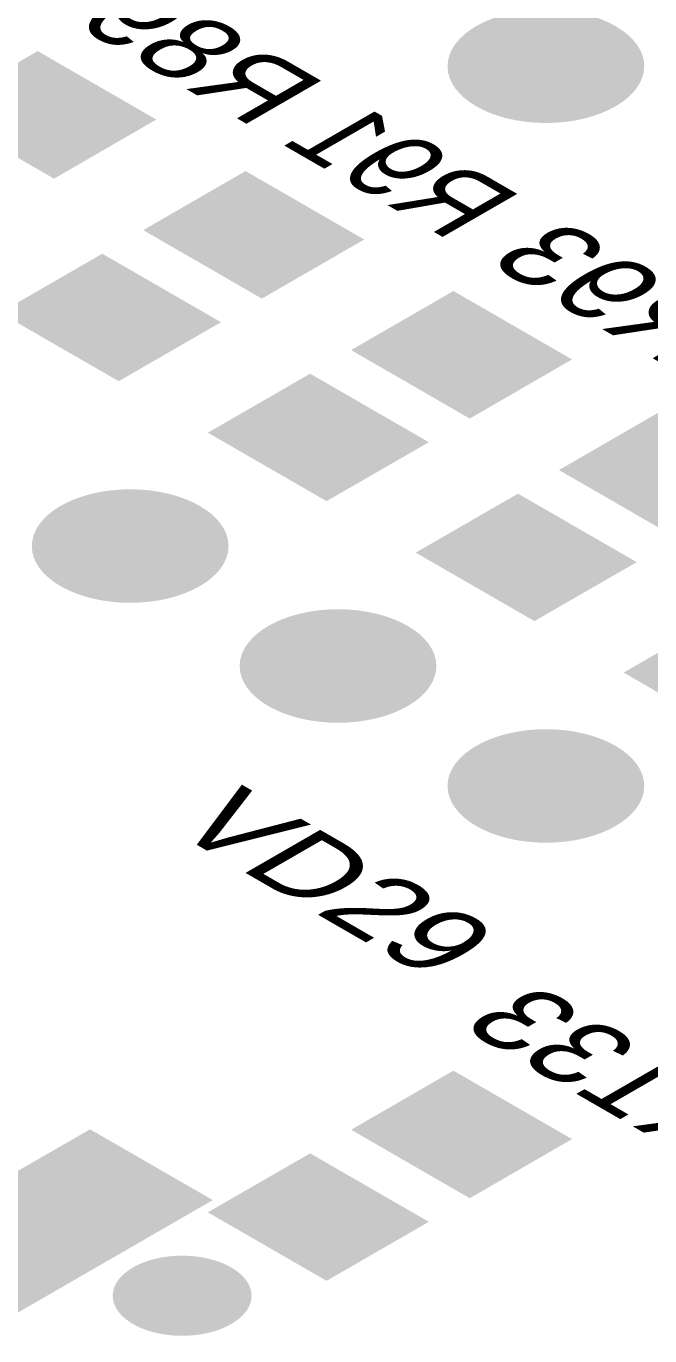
# Model space of a CAD drawing. Header units: millimetres. Extents: x -6 to 177, y -65 to 42.
# Drawn here: x 121.28 to 126.67, y -36.37 to -25.05 of the extents above; entities that cross this region are included whole.
import ezdxf

# ---------------------------------------------------------------- set-up
doc = ezdxf.new("R2010")
doc.units = ezdxf.units.MM
for name, color, linetype, true_color in [('Bottom Layer- Bottom', 7, 'Continuous', 0xffffff), ('Bottom Overlay- Bot Silk', 7, 'Continuous', 0xffffff), ('Bottom Paste- Bot Paste', 7, 'Continuous', 0xffffff), ('Bottom Solder- Bot Mask', 7, 'Continuous', 0xffffff), ('Multi-Layer', 7, 'Continuous', 0xffffff), ('Pad Holes', 7, 'Continuous', 0xffffff), ('Top Layer- Top', 7, 'Continuous', 0xffffff), ('Top Overlay- Top Silk', 7, 'Continuous', 0xffffff), ('Top Paste- Top Paste', 7, 'Continuous', 0xffffff), ('Top Solder- Top Mask', 7, 'Continuous', 0xffffff), ('Via Holes', 7, 'Continuous', 0xffffff)]:
    doc.layers.add(name, color=color, linetype=linetype, true_color=true_color)
doc.styles.add('Arial', font='')
doc.styles.get('Arial').set_extended_font_data('Arial')

# ---------------------------------------------------------------- blocks, each defined once
blk = doc.blocks.new('RES_0805_2012_B_256')
at = {"layer": 'Bottom Layer- Bottom', "linetype": 'Continuous', "lineweight": 18}
for points in [[(121.518, -26.323), (120.563, -25.772), (121.377, -25.302), (122.331, -25.853)], [(120.281, -27.037), (119.326, -26.486), (120.139, -26.017), (121.094, -26.568)]]:
    blk.add_hatch(color=7, dxfattribs=at).paths.add_polyline_path(points, flags=0)
at = {"layer": 'Bottom Paste- Bot Paste', "linetype": 'Continuous', "lineweight": 18}
for points in [[(121.518, -26.323), (120.563, -25.772), (121.377, -25.302), (122.331, -25.853)], [(120.281, -27.037), (119.326, -26.486), (120.139, -26.017), (121.094, -26.568)]]:
    blk.add_hatch(color=7, dxfattribs=at).paths.add_polyline_path(points, flags=0)
at = {"layer": 'Bottom Solder- Bot Mask', "linetype": 'Continuous', "lineweight": 18}
for points in [[(121.518, -26.364), (120.493, -25.772), (121.377, -25.261), (122.402, -25.853)], [(120.281, -27.078), (119.255, -26.486), (120.139, -25.976), (121.165, -26.568)]]:
    blk.add_hatch(color=7, dxfattribs=at).paths.add_polyline_path(points, flags=0)
blk = doc.blocks.new('RES_0805_2012_B_254')
at = {"layer": 'Bottom Layer- Bottom', "linetype": 'Continuous', "lineweight": 18}
for points in [[(126.906, -29.434), (125.952, -28.883), (126.765, -28.413), (127.719, -28.964)], [(125.669, -30.148), (124.714, -29.597), (125.527, -29.127), (126.482, -29.679)]]:
    blk.add_hatch(color=7, dxfattribs=at).paths.add_polyline_path(points, flags=0)
at = {"layer": 'Bottom Paste- Bot Paste', "linetype": 'Continuous', "lineweight": 18}
for points in [[(126.906, -29.434), (125.952, -28.883), (126.765, -28.413), (127.719, -28.964)], [(125.669, -30.148), (124.714, -29.597), (125.527, -29.127), (126.482, -29.679)]]:
    blk.add_hatch(color=7, dxfattribs=at).paths.add_polyline_path(points, flags=0)
at = {"layer": 'Bottom Solder- Bot Mask', "linetype": 'Continuous', "lineweight": 18}
for points in [[(126.906, -29.475), (125.881, -28.883), (126.765, -28.372), (127.79, -28.964)], [(125.669, -30.189), (124.643, -29.597), (125.527, -29.087), (126.553, -29.679)]]:
    blk.add_hatch(color=7, dxfattribs=at).paths.add_polyline_path(points, flags=0)
blk = doc.blocks.new('RES_0805_2012_B_252')
at = {"layer": 'Bottom Layer- Bottom', "linetype": 'Continuous', "lineweight": 18}
for points in [[(124.969, -34.116), (125.923, -34.667), (125.11, -35.137), (124.156, -34.586)], [(123.731, -34.831), (124.686, -35.382), (123.873, -35.851), (122.918, -35.3)]]:
    blk.add_hatch(color=7, dxfattribs=at).paths.add_polyline_path(points, flags=0)
at = {"layer": 'Bottom Paste- Bot Paste', "linetype": 'Continuous', "lineweight": 18}
for points in [[(124.969, -34.116), (125.923, -34.667), (125.11, -35.137), (124.156, -34.586)], [(123.731, -34.831), (124.686, -35.382), (123.873, -35.851), (122.918, -35.3)]]:
    blk.add_hatch(color=7, dxfattribs=at).paths.add_polyline_path(points, flags=0)
at = {"layer": 'Bottom Solder- Bot Mask', "linetype": 'Continuous', "lineweight": 18}
for points in [[(124.969, -34.075), (125.994, -34.667), (125.11, -35.178), (124.085, -34.586)], [(123.731, -34.79), (124.757, -35.382), (123.873, -35.892), (122.847, -35.3)]]:
    blk.add_hatch(color=7, dxfattribs=at).paths.add_polyline_path(points, flags=0)
blk = doc.blocks.new('RES_0805_2012_B_108')
at = {"layer": 'Bottom Layer- Bottom', "linetype": 'Continuous', "lineweight": 18}
for points in [[(123.314, -27.36), (122.36, -26.809), (123.173, -26.339), (124.127, -26.89)], [(122.077, -28.074), (121.122, -27.523), (121.935, -27.054), (122.89, -27.605)]]:
    blk.add_hatch(color=7, dxfattribs=at).paths.add_polyline_path(points, flags=0)
at = {"layer": 'Bottom Paste- Bot Paste', "linetype": 'Continuous', "lineweight": 18}
for points in [[(123.314, -27.36), (122.36, -26.809), (123.173, -26.339), (124.127, -26.89)], [(122.077, -28.074), (121.122, -27.523), (121.935, -27.054), (122.89, -27.605)]]:
    blk.add_hatch(color=7, dxfattribs=at).paths.add_polyline_path(points, flags=0)
at = {"layer": 'Bottom Solder- Bot Mask', "linetype": 'Continuous', "lineweight": 18}
for points in [[(123.314, -27.401), (122.289, -26.809), (123.173, -26.298), (124.198, -26.89)], [(122.077, -28.115), (121.051, -27.523), (121.935, -27.013), (122.961, -27.605)]]:
    blk.add_hatch(color=7, dxfattribs=at).paths.add_polyline_path(points, flags=0)
blk = doc.blocks.new('RES_0805_2012_B_104')
at = {"layer": 'Bottom Layer- Bottom', "linetype": 'Continuous', "lineweight": 18}
for points in [[(125.11, -28.397), (124.156, -27.846), (124.969, -27.376), (125.923, -27.927)], [(123.873, -29.111), (122.918, -28.56), (123.731, -28.091), (124.686, -28.642)]]:
    blk.add_hatch(color=7, dxfattribs=at).paths.add_polyline_path(points, flags=0)
at = {"layer": 'Bottom Paste- Bot Paste', "linetype": 'Continuous', "lineweight": 18}
for points in [[(125.11, -28.397), (124.156, -27.846), (124.969, -27.376), (125.923, -27.927)], [(123.873, -29.111), (122.918, -28.56), (123.731, -28.091), (124.686, -28.642)]]:
    blk.add_hatch(color=7, dxfattribs=at).paths.add_polyline_path(points, flags=0)
at = {"layer": 'Bottom Solder- Bot Mask', "linetype": 'Continuous', "lineweight": 18}
for points in [[(125.11, -28.438), (124.085, -27.846), (124.969, -27.335), (125.994, -27.927)], [(123.873, -29.152), (122.847, -28.56), (123.731, -28.05), (124.757, -28.642)]]:
    blk.add_hatch(color=7, dxfattribs=at).paths.add_polyline_path(points, flags=0)
blk = doc.blocks.new('LED3528_92')
at = {"layer": 'Top Layer- Top', "linetype": 'Continuous', "lineweight": 18}
for points in [[(120.556, -33.888), (118.93, -34.827), (117.94, -34.255), (119.566, -33.316)], [(120.203, -35.561), (121.829, -34.623), (122.819, -35.194), (121.193, -36.133)]]:
    blk.add_hatch(color=7, dxfattribs=at).paths.add_polyline_path(points, flags=0)
at = {"layer": 'Top Paste- Top Paste', "linetype": 'Continuous', "lineweight": 18}
for points in [[(120.556, -33.888), (118.93, -34.827), (117.94, -34.255), (119.566, -33.316)], [(120.203, -35.561), (121.829, -34.623), (122.819, -35.194), (121.193, -36.133)]]:
    blk.add_hatch(color=7, dxfattribs=at).paths.add_polyline_path(points, flags=0)
at = {"layer": 'Top Solder- Top Mask', "linetype": 'Continuous', "lineweight": 18}
for points in [[(120.627, -33.888), (118.93, -34.867), (117.869, -34.255), (119.566, -33.275)], [(120.132, -35.561), (121.829, -34.582), (122.89, -35.194), (121.193, -36.174)]]:
    blk.add_hatch(color=7, dxfattribs=at).paths.add_polyline_path(points, flags=0)
blk = doc.blocks.new('RES_0805_2012_B_89')
at = {"layer": 'Bottom Layer- Bottom', "linetype": 'Continuous', "lineweight": 18}
for points in [[(128.702, -30.471), (127.748, -29.919), (128.561, -29.45), (129.515, -30.001)], [(127.465, -31.185), (126.51, -30.634), (127.323, -30.164), (128.278, -30.716)]]:
    blk.add_hatch(color=7, dxfattribs=at).paths.add_polyline_path(points, flags=0)
at = {"layer": 'Bottom Paste- Bot Paste', "linetype": 'Continuous', "lineweight": 18}
for points in [[(128.702, -30.471), (127.748, -29.919), (128.561, -29.45), (129.515, -30.001)], [(127.465, -31.185), (126.51, -30.634), (127.323, -30.164), (128.278, -30.716)]]:
    blk.add_hatch(color=7, dxfattribs=at).paths.add_polyline_path(points, flags=0)
at = {"layer": 'Bottom Solder- Bot Mask', "linetype": 'Continuous', "lineweight": 18}
for points in [[(128.702, -30.511), (127.677, -29.919), (128.561, -29.409), (129.586, -30.001)], [(127.465, -31.226), (126.44, -30.634), (127.323, -30.124), (128.349, -30.716)]]:
    blk.add_hatch(color=7, dxfattribs=at).paths.add_polyline_path(points, flags=0)
blk = doc.blocks.new('DC_10_20')
at = {"layer": 'Bottom Layer- Bottom', "linetype": 'Continuous', "lineweight": 18}
h = blk.add_hatch(color=7, dxfattribs=at)
edge = h.paths.add_edge_path(flags=0)
edge.add_ellipse((125.768, -25.392), major_axis=(-0.8, 0), ratio=0.57735, start_angle=0, end_angle=360)
h = blk.add_hatch(color=7, dxfattribs=at)
edge = h.paths.add_edge_path(flags=0)
edge.add_ellipse((122.176, -29.54), major_axis=(-0.8, 0), ratio=0.57735, start_angle=0, end_angle=360)
h = blk.add_hatch(color=7, dxfattribs=at)
edge = h.paths.add_edge_path(flags=0)
edge.add_ellipse((123.972, -30.577), major_axis=(-0.8, 0), ratio=0.57735, start_angle=0, end_angle=360)
h = blk.add_hatch(color=7, dxfattribs=at)
edge = h.paths.add_edge_path(flags=0)
edge.add_ellipse((125.768, -31.614), major_axis=(-0.8, 0), ratio=0.57735, start_angle=0, end_angle=360)
at = {"layer": 'Bottom Solder- Bot Mask', "linetype": 'Continuous', "lineweight": 18}
h = blk.add_hatch(color=7, dxfattribs=at)
edge = h.paths.add_edge_path(flags=0)
edge.add_ellipse((125.768, -25.392), major_axis=(-0.85, 0), ratio=0.57735, start_angle=0, end_angle=360)
h = blk.add_hatch(color=7, dxfattribs=at)
edge = h.paths.add_edge_path(flags=0)
edge.add_ellipse((122.176, -29.54), major_axis=(-0.85, 0), ratio=0.57735, start_angle=0, end_angle=360)
h = blk.add_hatch(color=7, dxfattribs=at)
edge = h.paths.add_edge_path(flags=0)
edge.add_ellipse((123.972, -30.577), major_axis=(-0.85, 0), ratio=0.57735, start_angle=0, end_angle=360)
h = blk.add_hatch(color=7, dxfattribs=at)
edge = h.paths.add_edge_path(flags=0)
edge.add_ellipse((125.768, -31.614), major_axis=(-0.85, 0), ratio=0.57735, start_angle=0, end_angle=360)
at = {"layer": 'Multi-Layer', "linetype": 'Continuous', "lineweight": 18}
h = blk.add_hatch(color=9, dxfattribs=at)
edge = h.paths.add_edge_path(flags=0)
edge.add_ellipse((125.768, -25.392), major_axis=(-0.8, 0), ratio=0.57735, start_angle=0, end_angle=360)
h = blk.add_hatch(color=9, dxfattribs=at)
edge = h.paths.add_edge_path(flags=0)
edge.add_ellipse((122.176, -29.54), major_axis=(-0.8, 0), ratio=0.57735, start_angle=0, end_angle=360)
h = blk.add_hatch(color=9, dxfattribs=at)
edge = h.paths.add_edge_path(flags=0)
edge.add_ellipse((123.972, -30.577), major_axis=(-0.8, 0), ratio=0.57735, start_angle=0, end_angle=360)
h = blk.add_hatch(color=9, dxfattribs=at)
edge = h.paths.add_edge_path(flags=0)
edge.add_ellipse((125.768, -31.614), major_axis=(-0.8, 0), ratio=0.57735, start_angle=0, end_angle=360)
at = {"layer": 'Pad Holes', "linetype": 'Continuous', "lineweight": 18}
h = blk.add_hatch(color=7, dxfattribs=at)
edge = h.paths.add_edge_path(flags=0)
edge.add_ellipse((125.768, -25.392), major_axis=(-0.4, 0), ratio=0.57735, start_angle=0, end_angle=360)
h = blk.add_hatch(color=7, dxfattribs=at)
edge = h.paths.add_edge_path(flags=0)
edge.add_ellipse((122.176, -29.54), major_axis=(-0.4, 0), ratio=0.57735, start_angle=0, end_angle=360)
h = blk.add_hatch(color=7, dxfattribs=at)
edge = h.paths.add_edge_path(flags=0)
edge.add_ellipse((123.972, -30.577), major_axis=(-0.4, 0), ratio=0.57735, start_angle=0, end_angle=360)
h = blk.add_hatch(color=7, dxfattribs=at)
edge = h.paths.add_edge_path(flags=0)
edge.add_ellipse((125.768, -31.614), major_axis=(-0.4, 0), ratio=0.57735, start_angle=0, end_angle=360)
at = {"layer": 'Top Layer- Top', "linetype": 'Continuous', "lineweight": 18}
h = blk.add_hatch(color=7, dxfattribs=at)
edge = h.paths.add_edge_path(flags=0)
edge.add_ellipse((125.768, -25.392), major_axis=(-0.8, 0), ratio=0.57735, start_angle=0, end_angle=360)
h = blk.add_hatch(color=7, dxfattribs=at)
edge = h.paths.add_edge_path(flags=0)
edge.add_ellipse((122.176, -29.54), major_axis=(-0.8, 0), ratio=0.57735, start_angle=0, end_angle=360)
h = blk.add_hatch(color=7, dxfattribs=at)
edge = h.paths.add_edge_path(flags=0)
edge.add_ellipse((123.972, -30.577), major_axis=(-0.8, 0), ratio=0.57735, start_angle=0, end_angle=360)
h = blk.add_hatch(color=7, dxfattribs=at)
edge = h.paths.add_edge_path(flags=0)
edge.add_ellipse((125.768, -31.614), major_axis=(-0.8, 0), ratio=0.57735, start_angle=0, end_angle=360)
at = {"layer": 'Top Solder- Top Mask', "linetype": 'Continuous', "lineweight": 18}
h = blk.add_hatch(color=7, dxfattribs=at)
edge = h.paths.add_edge_path(flags=0)
edge.add_ellipse((125.768, -25.392), major_axis=(-0.85, 0), ratio=0.57735, start_angle=0, end_angle=360)
h = blk.add_hatch(color=7, dxfattribs=at)
edge = h.paths.add_edge_path(flags=0)
edge.add_ellipse((122.176, -29.54), major_axis=(-0.85, 0), ratio=0.57735, start_angle=0, end_angle=360)
h = blk.add_hatch(color=7, dxfattribs=at)
edge = h.paths.add_edge_path(flags=0)
edge.add_ellipse((123.972, -30.577), major_axis=(-0.85, 0), ratio=0.57735, start_angle=0, end_angle=360)
h = blk.add_hatch(color=7, dxfattribs=at)
edge = h.paths.add_edge_path(flags=0)
edge.add_ellipse((125.768, -31.614), major_axis=(-0.85, 0), ratio=0.57735, start_angle=0, end_angle=360)

msp = doc.modelspace()

# ---------------------------------------------------------------- hatches: boundary and pattern name
at = {"layer": 'Bottom Layer- Bottom', "linetype": 'Continuous', "lineweight": 18}
h = msp.add_hatch(color=7, dxfattribs=at)
edge = h.paths.add_edge_path(flags=0)
edge.add_ellipse((122.625, -36.021), major_axis=(-0.55, 0), ratio=0.57735, start_angle=0, end_angle=360)
at = {"layer": 'Bottom Solder- Bot Mask', "linetype": 'Continuous', "lineweight": 18}
h = msp.add_hatch(color=7, dxfattribs=at)
edge = h.paths.add_edge_path(flags=0)
edge.add_ellipse((122.625, -36.021), major_axis=(-0.6, 0), ratio=0.57735, start_angle=0, end_angle=360)
at = {"layer": 'Top Layer- Top', "linetype": 'Continuous', "lineweight": 18}
h = msp.add_hatch(color=7, dxfattribs=at)
edge = h.paths.add_edge_path(flags=0)
edge.add_ellipse((122.625, -36.021), major_axis=(-0.55, 0), ratio=0.57735, start_angle=0, end_angle=360)
at = {"layer": 'Top Solder- Top Mask', "linetype": 'Continuous', "lineweight": 18}
h = msp.add_hatch(color=7, dxfattribs=at)
edge = h.paths.add_edge_path(flags=0)
edge.add_ellipse((122.625, -36.021), major_axis=(-0.6, 0), ratio=0.57735, start_angle=0, end_angle=360)
at = {"layer": 'Via Holes', "linetype": 'Continuous', "lineweight": 18}
h = msp.add_hatch(color=7, dxfattribs=at)
edge = h.paths.add_edge_path(flags=0)
edge.add_ellipse((122.625, -36.021), major_axis=(-0.3, 0), ratio=0.57735, start_angle=0, end_angle=360)

# ---------------------------------------------------------------- block references
at = {"color": 163, "linetype": 'Continuous', "lineweight": 18}
for name in ['DC_10_20', 'RES_0805_2012_B_256', 'RES_0805_2012_B_108', 'RES_0805_2012_B_104', 'RES_0805_2012_B_254', 'RES_0805_2012_B_89', 'LED3528_92', 'RES_0805_2012_B_252']:
    msp.add_blockref(name, (0, 0), dxfattribs=at)

# ---------------------------------------------------------------- texts
at = {"layer": 'Bottom Overlay- Bot Silk', "color": 44, "linetype": 'Continuous', "lineweight": 13, "extrusion": (0, -0.816497, -0.57735), "char_height": 0.912, "attachment_point": 7, "text_direction": (-0.707107, 0.408248, -0.57735), "line_spacing_factor": 1.047437, "style": 'Arial'}
for s, insert in [('\\fArial|b0|i0;\\W0.9701;R89', (123.243, -25.936, 0.104)), ('\\fArial|b0|i0;\\W0.8909;R91', (124.932, -26.911, 0.104)), ('\\fArial|b0|i0;\\W0.9692;R93', (126.835, -28.01, 0.104)), ('\\fArial|b0|i0;\\W0.9763;R133', (127.104, -34.905, 0.104))]:
    msp.add_mtext(s, dxfattribs=dict(at, insert=insert))
at = {"layer": 'Top Overlay- Top Silk', "color": 2, "linetype": 'Continuous', "lineweight": 13, "extrusion": (0, 0.816497, 0.57735), "insert": (122.483, -31.978, 0.16), "char_height": 0.912, "attachment_point": 7, "text_direction": (0.707107, -0.408248, 0.57735), "line_spacing_factor": 1.047437, "style": 'Arial'}
msp.add_mtext('\\fArial|b0|i0;\\W1.0087;VD29', dxfattribs=at)

doc.saveas('drawing.dxf')
